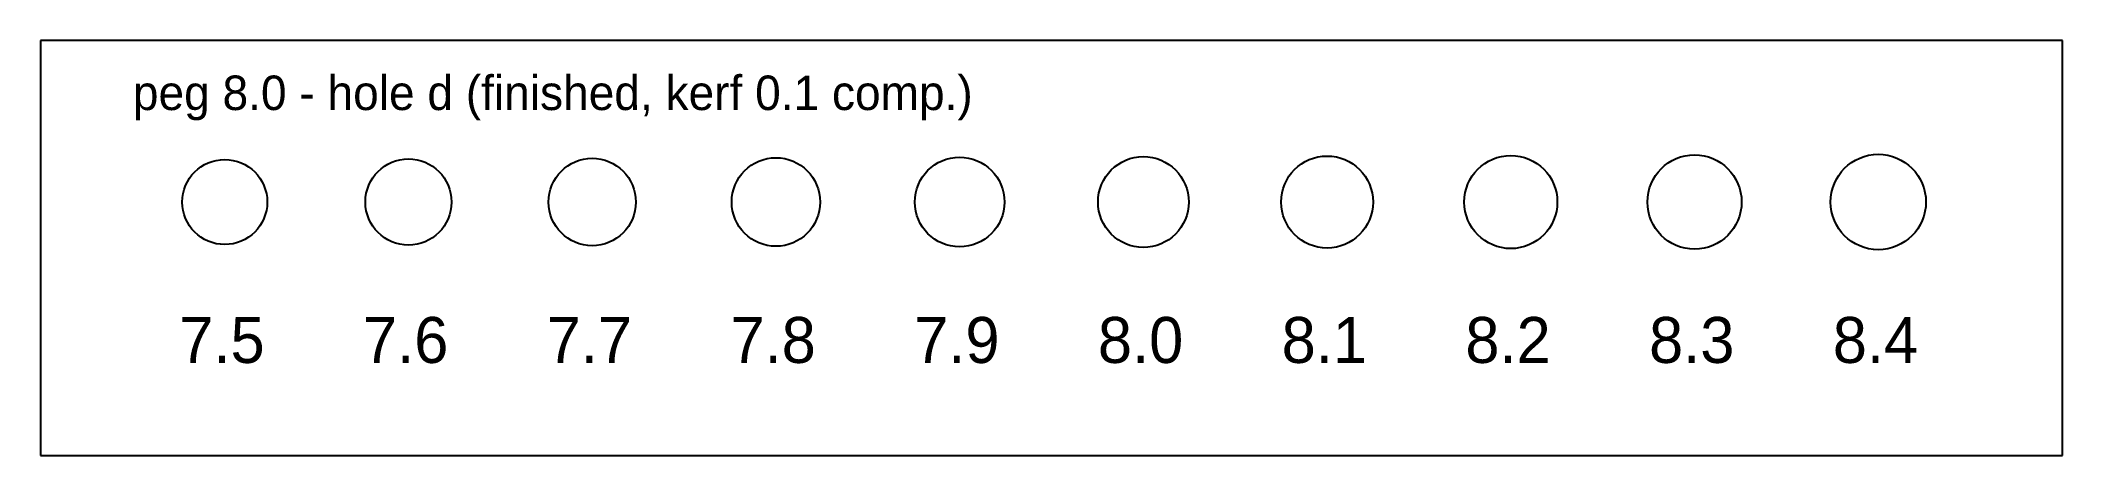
# Model space of a CAD drawing. Extents: x 0 to 176, y 0 to 36.
import ezdxf

# ---------------------------------------------------------------- set-up
doc = ezdxf.new("R2010")
doc.units = 0
doc.layers.add('CUT', color=1, linetype='CONTINUOUS')
doc.layers.add('ENGRAVE', color=5, linetype='CONTINUOUS')

msp = doc.modelspace()

# ---------------------------------------------------------------- linework, layer by layer
at = {"layer": 'CUT', "color": 1}
for p, q in [((176.05, 36.05), (-0.05, 36.05)), ((-0.05, 36.05), (-0.05, -0.05)), ((176.05, -0.05), (176.05, 36.05)), ((-0.05, -0.05), (176.05, -0.05))]:
    msp.add_line(p, q, dxfattribs=at)
for centre, radius in [((16, 22), 3.7), ((32, 22), 3.75), ((48, 22), 3.8), ((64, 22), 3.85), ((80, 22), 3.9), ((96, 22), 3.95), ((112, 22), 4), ((128, 22), 4.05), ((144, 22), 4.1), ((160, 22), 4.15)]:
    msp.add_circle(centre, radius, dxfattribs=at)

# ---------------------------------------------------------------- texts
at = {"layer": 'ENGRAVE', "color": 5}
for s, height, p in [('peg 8.0 - hole d (finished, kerf 0.1 comp.)', 3, (8, 30)), ('7.5', 4, (12.04, 8)), ('7.6', 4, (28.04, 8)), ('7.7', 4, (44.04, 8)), ('7.8', 4, (60.04, 8)), ('7.9', 4, (76.04, 8)), ('8.0', 4, (92.04, 8)), ('8.1', 4, (108.04, 8)), ('8.2', 4, (124.04, 8)), ('8.3', 4, (140.04, 8)), ('8.4', 4, (156.04, 8))]:
    msp.add_text(s, height=height, dxfattribs=at).set_placement(p)

doc.saveas('drawing.dxf')
